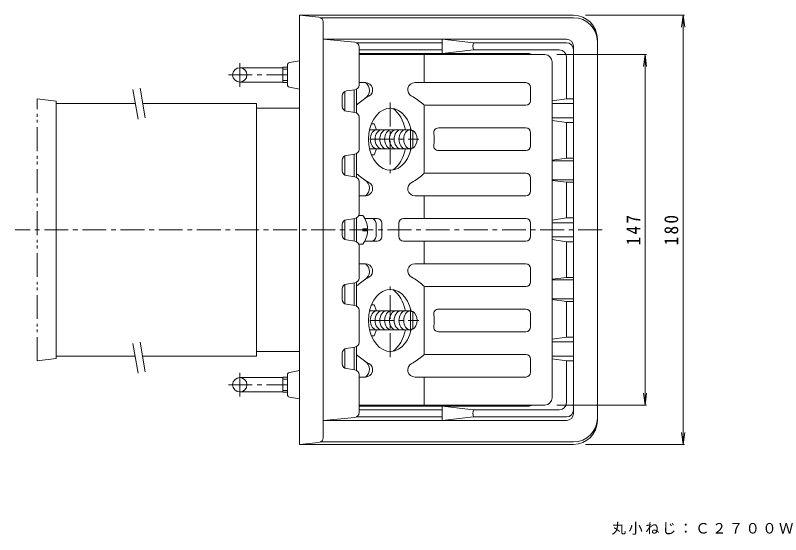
# Model space of a CAD drawing. Units: millimetres, scale not verified. Extents: x -239 to 343, y -275 to 253.
# Drawn here: x -173.1 to 148, y 35.4 to 253.3 of the extents above; entities that cross this region are included whole.
import ezdxf

# ---------------------------------------------------------------- set-up
doc = ezdxf.new("R2010")
doc.units = ezdxf.units.MM
doc.header["$LTSCALE"] = 2
doc.linetypes.add('CHAIN1', pattern=[8, 5, -1, 1, -1])
doc.linetypes.add('DOUBLE_CHAIN1', pattern=[8.8, 5, -1, 0.6, -0.6, 0.6, -1])
for name, color, linetype, lineweight in [('0-0_通り芯', 3, 'Continuous', 9), ('0-1_躯体', 2, 'Continuous', 9), ('0-2_仕上', 6, 'Continuous', 9), ('0-3_建具', 7, 'Continuous', 9), ('0-4_その他', 7, 'Continuous', 9), ('0-5_寸法', 7, 'Continuous', 9)]:
    doc.layers.add(name, color=color, linetype=linetype, lineweight=lineweight)
doc.styles.add('ＭＳ ゴシック', font='')
doc.styles.get('ＭＳ ゴシック').set_extended_font_data('MS Gothic')

msp = doc.modelspace()

# ---------------------------------------------------------------- linework, layer by layer
at = {"layer": '0-0_通り芯'}
for p, q in [((-53.923, 73.28), (-53.923, 253.28)), ((61.077, 253.28), (-53.923, 253.28)), ((-45.724, 252.46), (-53.923, 253.28)), ((61.077, 252.28), (-45.072, 252.28)), ((-43.923, 76.09), (-43.923, 250.47)), ((71.077, 83.28), (71.077, 243.28)), ((-78.923, 231.28), (-60.923, 231.28)), ((-60.923, 225.105), (-60.923, 231.455)), ((-60.923, 231.455), (-58.923, 231.455)), ((-58.923, 232.453), (-58.923, 224.108)), ((-58.11, 233.435), (-53.923, 234.233)), ((-60.923, 230.64), (-58.923, 230.64)), ((-78.923, 225.28), (-60.923, 225.28)), ((-60.923, 225.92), (-58.923, 225.92)), ((-60.923, 225.105), (-58.923, 225.105)), ((-58.11, 223.125), (-53.923, 222.328)), ((-53.923, 214.28), (-71.954, 214.28)), ((-53.923, 112.28), (-71.954, 112.28)), ((-58.11, 103.435), (-53.923, 104.233)), ((-78.923, 101.28), (-60.923, 101.28)), ((-60.923, 101.455), (-60.923, 95.105)), ((-60.923, 101.455), (-58.923, 101.455)), ((-60.923, 100.64), (-58.923, 100.64)), ((-58.923, 94.108), (-58.923, 102.453)), ((-78.923, 95.28), (-60.923, 95.28)), ((-60.923, 95.92), (-58.923, 95.92)), ((-60.923, 95.105), (-58.923, 95.105)), ((-58.11, 93.125), (-53.923, 92.328)), ((-45.724, 74.1), (-53.923, 73.28)), ((61.077, 74.28), (-45.072, 74.28)), ((61.077, 73.28), (-53.923, 73.28))]:
    msp.add_line(p, q, dxfattribs=at)
at = {"layer": '0-0_通り芯', "linetype": 'CHAIN1'}
for p, q in [((-78.923, 223.219), (-78.923, 233.653)), ((-83.679, 228.28), (-58.923, 228.28)), ((73.078, 163.28), (-173.106, 163.28)), ((-78.923, 103.342), (-78.923, 92.908)), ((-83.679, 98.28), (-58.923, 98.28))]:
    msp.add_line(p, q, dxfattribs=at)
at = {"layer": '0-0_通り芯', "color": 2}
for p, q in [((-23.742, 207.78), (-22.581, 207.78)), ((-22.581, 207.78), (-21.56, 205.28)), ((-24.527, 205.28), (-7.347, 205.28)), ((-7.382, 205.28), (-7.382, 197.28)), ((-6.321, 205.008), (-7.382, 205.008)), ((-6.321, 205.008), (-6.321, 197.552)), ((-24.527, 197.28), (-7.347, 197.28)), ((-21.56, 197.28), (-22.581, 194.78)), ((-6.321, 197.552), (-7.382, 197.552)), ((-23.742, 194.78), (-22.581, 194.78)), ((-23.742, 131.78), (-22.581, 131.78)), ((-21.56, 129.28), (-22.581, 131.78)), ((-24.527, 129.28), (-7.347, 129.28)), ((-7.382, 121.281), (-7.382, 129.28)), ((-6.321, 129.008), (-7.382, 129.008)), ((-6.321, 121.553), (-6.321, 129.008)), ((-24.527, 121.28), (-7.347, 121.28)), ((-22.581, 118.78), (-21.56, 121.28)), ((-6.321, 121.553), (-7.382, 121.553)), ((-23.742, 118.78), (-22.581, 118.78))]:
    msp.add_line(p, q, dxfattribs=at)
at = {"layer": '0-0_通り芯', "color": 2, "linetype": 'CHAIN1'}
for p, q in [((-7.347, 196.546), (-7.347, 205.911)), ((-24.334, 201.28), (-3.837, 201.28)), ((-7.347, 130.014), (-7.347, 120.649)), ((-24.334, 125.28), (-3.837, 125.28))]:
    msp.add_line(p, q, dxfattribs=at)
at = {"layer": '0-0_通り芯'}
for centre in [(-78.923, 228.28), (-78.923, 98.28)]:
    msp.add_circle(centre, 3, dxfattribs=at)
for centre, radius, start, end in [((-45.923, 250.47), 2, 0, 84.28885), ((61.077, 243.28), 10, 0, 90), ((61.077, 242.28), 10, 0, 90), ((-57.923, 232.453), 1, 100.78464, 180), ((-57.923, 224.108), 1, 180, 259.21536), ((-57.923, 102.453), 1, 100.78464, 180), ((-57.923, 94.108), 1, 180, 259.21536), ((61.077, 84.28), 10, 270, 0), ((61.077, 83.28), 10, 270, 0), ((-45.923, 76.09), 2, 275.71123, 0)]:
    msp.add_arc(centre, radius, start, end, dxfattribs=at)
at = {"layer": '0-0_通り芯', "color": 2}
for centre, major_axis, start_param, end_param in [((-21.347, 201.28), (0, 4), 0.0124921, 3.1291008), ((-19.347, 201.28), (0, 4), 0.0124921, 3.1291008), ((-17.347, 201.28), (0, 4), 0.0124921, 3.1291008), ((-15.347, 201.28), (0, 4), 0.0124921, 3.1291008), ((-13.347, 201.28), (0, 4), 0.0124921, 3.1291008), ((-11.347, 201.28), (0, 4), 0.0124921, 3.1291008), ((-9.347, 201.28), (0, 4), 0.0124921, 3.1291008), ((-7.347, 201.28), (0, 4), 0.0124921, 3.1291008), ((-7.347, 201.28), (0, 4), 3.5125758, 5.9121931), ((-21.347, 125.28), (0, -4), 3.1540845, 6.2706932), ((-19.347, 125.28), (0, -4), 3.1540845, 6.2706932), ((-17.347, 125.28), (0, -4), 3.1540845, 6.2706932), ((-15.347, 125.28), (0, -4), 3.1540845, 6.2706932), ((-13.347, 125.28), (0, -4), 3.1540845, 6.2706932), ((-11.347, 125.28), (0, -4), 3.1540845, 6.2706932), ((-9.347, 125.28), (0, -4), 3.1540845, 6.2706932), ((-7.347, 125.28), (0, -4), 3.1540845, 6.2706932), ((-7.347, 125.28), (0, -4), 0.3709922, 2.7706095)]:
    msp.add_ellipse(centre, major_axis=major_axis, ratio=0.707, start_param=start_param, end_param=end_param, dxfattribs=at)
at = {"layer": '0-1_躯体'}
for p, q in [((-30.724, 241.96), (-43.923, 243.28)), ((58.077, 243.28), (-43.923, 243.28)), ((-30.072, 241.78), (5.968, 241.78)), ((58.077, 241.78), (19.077, 241.78)), ((-28.923, 224.015), (-28.923, 239.97)), ((-28.923, 238.78), (5.968, 238.78)), ((5.968, 237.28), (19.077, 238.78)), ((55.077, 238.78), (19.077, 238.78)), ((61.077, 240.28), (61.077, 86.28)), ((41.968, 237.28), (-28.923, 237.28)), ((58.077, 218.28), (58.077, 235.78)), ((-34.206, 221.526), (-30.64, 222.035)), ((-35.923, 219.546), (-35.923, 215.015)), ((52.077, 217.365), (58.077, 218.28)), ((52.077, 216.28), (61.077, 216.28)), ((58.077, 218.28), (61.077, 218.28)), ((-34.206, 213.035), (-30.64, 212.526)), ((-28.923, 197.015), (-28.923, 210.546)), ((52.077, 210.28), (61.077, 210.28)), ((52.077, 209.196), (58.077, 208.28)), ((58.077, 208.28), (61.077, 208.28)), ((58.077, 193.28), (58.077, 208.28)), ((-34.206, 194.526), (-30.64, 195.035)), ((52.077, 192.561), (58.077, 193.28)), ((58.077, 193.28), (61.077, 193.28)), ((-35.923, 192.546), (-35.923, 188.015)), ((52.077, 192.28), (61.077, 192.28)), ((-34.206, 186.035), (-30.64, 185.526)), ((-28.923, 170.015), (-28.923, 183.546)), ((52.077, 184.28), (61.077, 184.28)), ((52.077, 184), (58.077, 183.28)), ((58.077, 183.28), (61.077, 183.28)), ((58.077, 168.28), (58.077, 183.28)), ((-34.206, 167.526), (-30.64, 168.035)), ((52.077, 167.365), (58.077, 168.28)), ((58.077, 168.28), (61.077, 168.28)), ((-35.923, 165.546), (-35.923, 161.015)), ((52.077, 166.28), (61.077, 166.28)), ((-34.206, 159.035), (-30.64, 158.526)), ((52.077, 160.28), (61.077, 160.28)), ((52.077, 159.196), (58.077, 158.28)), ((58.077, 158.28), (61.077, 158.28)), ((58.077, 158.28), (58.077, 143.28)), ((-28.923, 156.546), (-28.923, 143.015)), ((52.077, 142.561), (58.077, 143.28)), ((52.077, 142.28), (61.077, 142.28)), ((58.077, 143.28), (61.077, 143.28)), ((-35.923, 134.015), (-35.923, 138.546)), ((-34.206, 140.526), (-30.64, 141.035)), ((-34.206, 132.035), (-30.64, 131.526)), ((52.077, 134.28), (61.077, 134.28)), ((52.077, 134), (58.077, 133.28)), ((58.077, 133.28), (61.077, 133.28)), ((58.077, 133.28), (58.077, 118.28)), ((-28.923, 129.546), (-28.923, 116.015)), ((52.077, 117.365), (58.077, 118.28)), ((52.077, 116.28), (61.077, 116.28)), ((58.077, 118.28), (61.077, 118.28)), ((-34.206, 113.526), (-30.64, 114.035)), ((-35.923, 107.015), (-35.923, 111.546)), ((52.077, 110.28), (61.077, 110.28)), ((52.077, 109.196), (58.077, 108.28)), ((58.077, 108.28), (61.077, 108.28)), ((58.077, 108.28), (58.077, 90.78)), ((-34.206, 105.035), (-30.64, 104.526)), ((-28.923, 102.546), (-28.923, 86.59)), ((41.968, 89.28), (-28.923, 89.28)), ((-28.923, 87.78), (5.968, 87.78)), ((5.968, 89.28), (19.077, 87.78)), ((55.077, 87.78), (19.077, 87.78)), ((-30.724, 84.6), (-43.923, 83.28)), ((-30.072, 84.78), (5.968, 84.78)), ((58.077, 84.78), (19.077, 84.78)), ((58.077, 83.28), (-43.923, 83.28))]:
    msp.add_line(p, q, dxfattribs=at)
for points in [[(5.968, 237.28), (5.968, 243.28), (19.077, 241.78)], [(5.968, 89.28), (5.968, 83.28), (19.077, 84.78)]]:
    msp.add_lwpolyline(points, dxfattribs=at)
for centre, radius, start, end in [((-30.923, 239.97), 2, 0, 84.28955), ((25.138, 240.28), 6.244, 166.09993, 193.90007), ((58.077, 240.28), 3, 0, 90), ((58.077, 238.78), 3, 0, 90), ((55.077, 235.78), 3, 0, 90), ((41.968, 234.28), 3, 56.44051, 90), ((-30.923, 224.015), 2, 278.13071, 0), ((-33.923, 219.546), 2, 98.13071, 180), ((-33.923, 215.015), 2, 180, 261.86929), ((-30.923, 210.546), 2, 0, 81.86929), ((-30.923, 197.015), 2, 278.13071, 0), ((-33.923, 192.546), 2, 98.13071, 180), ((-33.923, 188.015), 2, 180, 261.86929), ((-30.923, 183.546), 2, 0, 81.86929), ((-33.923, 165.546), 2, 98.13071, 180), ((-30.923, 170.015), 2, 278.13071, 0), ((-33.923, 161.015), 2, 180, 261.86929), ((-30.923, 156.546), 2, 0, 81.86929), ((-30.923, 143.015), 2, 278.13071, 0), ((-33.923, 138.546), 2, 98.13071, 180), ((-33.923, 134.015), 2, 180, 261.86929), ((-30.923, 129.546), 2, 0, 81.86929), ((-30.923, 116.015), 2, 278.13071, 0), ((-33.923, 111.546), 2, 98.13071, 180), ((-33.923, 107.015), 2, 180, 261.86929), ((-30.923, 102.546), 2, 0, 81.86929), ((55.077, 90.78), 3, 270, 0), ((25.138, 86.28), 6.244, 166.09993, 193.90007), ((41.968, 92.28), 3, 270, 303.55844), ((58.077, 87.78), 3, 270, 0), ((-30.923, 86.59), 2, 275.71045, 0), ((58.077, 86.28), 3, 270, 0)]:
    msp.add_arc(centre, radius, start, end, dxfattribs=at)
at = {"layer": '0-2_仕上'}
for p, q in [((49.077, 236.78), (-28.923, 236.78)), ((-1.639, 236.78), (-1.639, 225.03)), ((52.077, 92.78), (52.077, 233.78)), ((-26.134, 225.03), (-28.923, 225.03)), ((-5.469, 225.03), (41.077, 225.03)), ((-30.923, 221.995), (-30.923, 212.526)), ((-29.923, 222.283), (-29.923, 212.278)), ((43.077, 217.53), (43.077, 223.03)), ((-34.923, 221.278), (-34.923, 213.283)), ((-1.639, 215.53), (-1.639, 187.03)), ((-0.828, 215.53), (41.077, 215.53)), ((4.42, 206.03), (41.077, 206.03)), ((43.077, 198.53), (43.077, 204.03)), ((4.406, 196.53), (41.077, 196.53)), ((-34.923, 186.283), (-34.923, 194.278)), ((-30.923, 185.566), (-30.923, 195.035)), ((-29.923, 185.278), (-29.923, 195.283)), ((-0.818, 187.03), (41.077, 187.03)), ((43.077, 179.53), (43.077, 185.03)), ((-26.134, 177.53), (-28.923, 177.53)), ((-5.489, 177.53), (41.077, 177.53)), ((-1.639, 177.53), (-1.639, 168.03)), ((-34.923, 159.283), (-34.923, 167.278)), ((-30.923, 158.566), (-30.923, 168.035)), ((-29.923, 158.278), (-29.923, 168.283)), ((-21.317, 168.03), (-26.384, 168.03)), ((41.077, 168.03), (-10.245, 168.03)), ((-21.791, 166.03), (-21.791, 160.53)), ((-19.317, 166.03), (-19.317, 160.53)), ((-12.245, 160.53), (-12.245, 166.03)), ((43.077, 160.53), (43.077, 166.03)), ((-21.317, 158.53), (-26.384, 158.53)), ((41.077, 158.53), (-10.245, 158.53)), ((-1.639, 149.03), (-1.639, 158.53)), ((-26.134, 149.03), (-28.923, 149.03)), ((-5.489, 149.03), (41.077, 149.03)), ((43.077, 147.03), (43.077, 141.53)), ((-29.923, 131.278), (-29.923, 141.283)), ((-34.923, 132.283), (-34.923, 140.278)), ((-30.923, 131.566), (-30.923, 141.035)), ((-1.639, 111.03), (-1.639, 139.53)), ((-0.818, 139.53), (41.077, 139.53)), ((4.406, 130.03), (41.077, 130.03)), ((43.077, 128.03), (43.077, 122.53)), ((4.42, 120.53), (41.077, 120.53)), ((-34.923, 105.283), (-34.923, 113.278)), ((-30.923, 104.566), (-30.923, 114.035)), ((-29.923, 104.278), (-29.923, 114.283)), ((-0.828, 111.03), (41.077, 111.03)), ((43.077, 109.03), (43.077, 103.53)), ((-26.134, 101.53), (-28.923, 101.53)), ((-5.469, 101.53), (41.077, 101.53)), ((-1.639, 89.78), (-1.639, 101.53)), ((49.077, 89.78), (-28.923, 89.78))]:
    msp.add_line(p, q, dxfattribs=at)
at = {"layer": '0-2_仕上', "linetype": 'CHAIN1'}
for p, q in [((-15.781, 216.637), (-15.781, 187.073)), ((-15.781, 109.924), (-15.781, 139.488))]:
    msp.add_line(p, q, dxfattribs=at)
at = {"layer": '0-2_仕上', "color": 4}
for p, q in [((-27.323, 169.28), (-29.063, 169.28)), ((-27.323, 162.801), (-27.323, 163.759)), ((-25.335, 163.759), (-27.323, 163.759)), ((-25.335, 162.801), (-27.323, 162.801)), ((-27.323, 157.281), (-29.063, 157.281))]:
    msp.add_line(p, q, dxfattribs=at)
at = {"layer": '0-2_仕上'}
for centre, radius, start, end in [((49.077, 233.78), 3, 0, 90), ((-28.534, 221.83), 4, 302.45923, 53.12296), ((-26.176, 222.03), 3, 297.17335, 90), ((-5.469, 222.03), 3, 90, 243.01252), ((41.077, 223.03), 2, 0, 90), ((-15.781, 201.78), 19.762, 117.17335, 133.63687), ((-15.781, 201.78), 19.725, 46.46757, 63.01252), ((-30.799, 217.53), 2, 295.97578, 313.63687), ((-0.818, 217.53), 2, 226.46757, 270), ((41.077, 217.53), 2, 270, 0), ((4.42, 204.03), 2, 90, 187.75214), ((41.077, 204.03), 2, 0, 90), ((-15.781, 201.28), 18.387, 352.24786, 7.75214), ((4.42, 198.53), 2, 172.24786, 270), ((41.077, 198.53), 2, 270, 0), ((-30.799, 185.03), 2, 46.36313, 64.02422), ((-15.781, 200.78), 19.762, 226.36313, 242.82665), ((-15.781, 200.78), 19.725, 296.98748, 313.53243), ((-0.818, 185.03), 2, 90, 133.53243), ((41.077, 185.03), 2, 0, 90), ((-28.534, 180.73), 4, 306.87704, 57.54077), ((-26.176, 180.53), 3, 270, 62.82665), ((-5.469, 180.53), 3, 116.98748, 270), ((41.077, 179.53), 2, 270, 0), ((-23.791, 166.03), 2, 0, 90), ((-21.317, 166.03), 2, 0, 90), ((-10.245, 166.03), 2, 90, 180), ((41.077, 166.03), 2, 0, 90), ((-23.791, 160.53), 2, 270, 0), ((-21.317, 160.53), 2, 270, 0), ((-10.245, 160.53), 2, 180, 270), ((41.077, 160.53), 2, 270, 0), ((-28.534, 145.83), 4, 302.45923, 53.12296), ((-26.176, 146.03), 3, 297.17335, 90), ((-5.469, 146.03), 3, 90, 243.01252), ((41.077, 147.03), 2, 0, 90), ((-15.781, 125.78), 19.762, 117.17335, 133.63687), ((-15.781, 125.78), 19.725, 46.46757, 63.01252), ((41.077, 141.53), 2, 270, 0), ((-30.799, 141.53), 2, 295.97578, 313.63687), ((-0.818, 141.53), 2, 226.46757, 270), ((4.42, 128.03), 2, 90, 187.75214), ((41.077, 128.03), 2, 0, 90), ((-15.781, 125.28), 18.387, 352.24786, 7.75214), ((4.42, 122.53), 2, 172.24786, 270), ((41.077, 122.53), 2, 270, 0), ((-30.799, 109.03), 2, 46.36313, 64.02422), ((-15.781, 124.78), 19.762, 226.36313, 242.82665), ((-15.781, 124.78), 19.725, 296.98748, 313.53243), ((-0.818, 109.03), 2, 90, 133.53243), ((41.077, 109.03), 2, 0, 90), ((-28.534, 104.73), 4, 306.87704, 57.54077), ((-26.176, 104.53), 3, 270, 62.82665), ((-5.469, 104.53), 3, 116.98748, 270), ((41.077, 103.53), 2, 270, 0), ((49.077, 92.78), 3, 270, 0)]:
    msp.add_arc(centre, radius, start, end, dxfattribs=at)
at = {"layer": '0-2_仕上', "color": 4}
for centre, start, end in [((-35.323, 163.28), 2.74535, 36.86935), ((-35.323, 163.281), 323.13013, 357.25409), ((-35.323, 163.28), 323.13013, 357.25409)]:
    msp.add_arc(centre, 10, start, end, dxfattribs=at)
at = {"layer": '0-2_仕上'}
for centre, major_axis, start_param, end_param in [((-15.781, 201.28), (0, -13), 1.883558, 7.5412077), ((-19.317, 201.28), (0, -14.5), 1.8502783, 2.6670903), ((-19.317, 201.28), (0, -14.5), 0.4745023, 1.2913035), ((-15.781, 125.28), (0, 13), 5.0251629, 10.6828126), ((-19.317, 125.28), (0, 14.5), 4.9918818, 5.808683), ((-19.317, 125.28), (0, 14.5), 3.616095, 4.432907)]:
    msp.add_ellipse(centre, major_axis=major_axis, ratio=0.707103, start_param=start_param, end_param=end_param, dxfattribs=at)
at = {"layer": '0-3_建具'}
for p, q in [((-123.747, 222.187), (-121.556, 209.758)), ((-120.793, 222.707), (-118.601, 210.278)), ((-120.793, 116.108), (-118.601, 103.679)), ((-123.747, 115.587), (-121.556, 103.158))]:
    msp.add_line(p, q, dxfattribs=at)
at = {"layer": '0-3_建具', "linetype": 'DOUBLE_CHAIN1'}
for p, q in [((-155.905, 217.28), (-163.923, 218.265)), ((-155.905, 217.28), (-155.905, 216.28)), ((-155.905, 109.28), (-155.905, 110.28))]:
    msp.add_line(p, q, dxfattribs=at)
at = {"layer": '0-3_建具', "color": 4}
for p, q in [((-155.905, 110.28), (-155.905, 216.28)), ((-122.706, 216.28), (-155.905, 216.28)), ((-71.954, 216.28), (-119.66, 216.28)), ((-71.954, 110.28), (-71.954, 216.28)), ((-122.812, 110.28), (-155.905, 110.28)), ((-71.954, 110.28), (-119.765, 110.28))]:
    msp.add_line(p, q, dxfattribs=at)
at = {"layer": '0-3_建具', "linetype": 'DOUBLE_CHAIN1'}
msp.add_lwpolyline([(-155.905, 109.28), (-163.923, 108.296), (-163.923, 218.265)], dxfattribs=at)
at = {"layer": '0-4_その他'}
for p, q in [((66.077, 253.28), (107.677, 253.28)), ((107.077, 253.28), (106.424, 248.323)), ((107.077, 253.28), (107.077, 73.28)), ((107.077, 253.28), (107.73, 248.323)), ((54.077, 236.78), (91.677, 236.78)), ((91.077, 236.78), (90.424, 231.823)), ((91.077, 236.78), (91.077, 89.78)), ((91.077, 236.78), (91.73, 231.823)), ((91.077, 89.78), (90.424, 94.738)), ((91.077, 89.78), (91.73, 94.738)), ((54.077, 89.78), (91.677, 89.78)), ((107.077, 73.28), (106.424, 78.238)), ((107.077, 73.28), (107.73, 78.238)), ((66.077, 73.28), (107.677, 73.28))]:
    msp.add_line(p, q, dxfattribs=at)

# ---------------------------------------------------------------- texts
at = {"layer": '0-4_その他', "color": 2, "char_height": 5.865, "attachment_point": 7, "rotation": 90, "style": 'ＭＳ ゴシック'}
for s, insert in [('\\T1.27;\\W0.9;147', (89.077, 156.78)), ('\\T1.27;\\W0.9;180', (105.077, 156.78))]:
    msp.add_mtext(s, dxfattribs=dict(at, insert=insert))
at = {"layer": '0-5_寸法', "insert": (77.083, 35.377), "char_height": 4.399, "attachment_point": 7, "style": 'ＭＳ ゴシック'}
msp.add_mtext('\\T1.17;丸小ねじ：Ｃ２７００Ｗ', dxfattribs=at)

doc.saveas('drawing.dxf')
